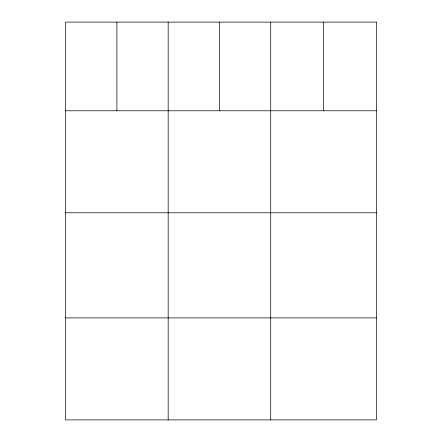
<?xml version="1.0" encoding="UTF-8"?>
<svg xmlns="http://www.w3.org/2000/svg" width="442" height="442" viewBox="0 0 442 442"><rect width="100%" height="100%" fill="white"/><g stroke="black" fill="none" stroke-linecap="round" stroke-linejoin="round"><path stroke-width="0.66" d="M65.626 110.776L376.374 110.776M65.626 212.79L376.374 212.79M65.626 317.892L376.374 317.892M323.544 22.1L323.544 110.776M270.719 22.1L270.719 419.9M219.447 22.1L219.447 110.776M168.175 22.1L168.175 419.9M116.903 22.1L116.903 110.776M376.374 22.1L65.626 22.1L65.626 419.9L376.374 419.9L376.374 22.1"/></g></svg>
